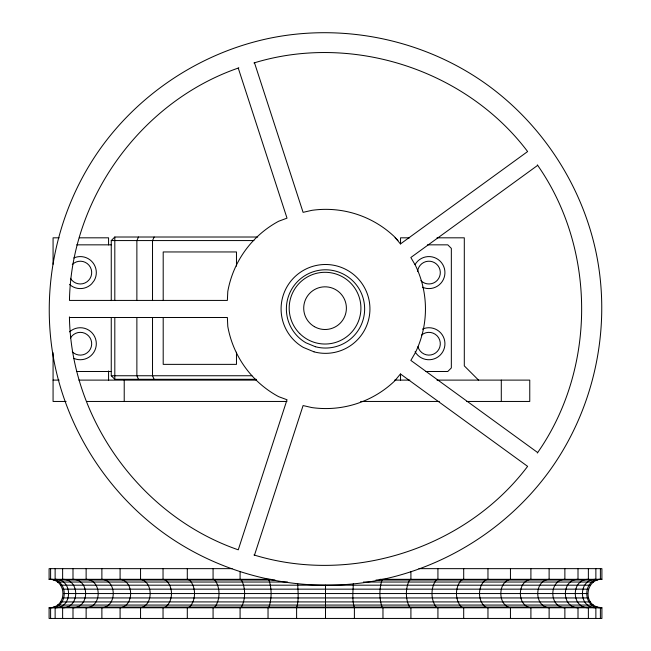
<?xml version="1.0" encoding="UTF-8"?>
<svg xmlns="http://www.w3.org/2000/svg" width="651" height="651" viewBox="0 0 651 651"><rect width="100%" height="100%" fill="white"/><g stroke="black" fill="none" stroke-linecap="round" stroke-linejoin="round"><path stroke-width="0.98" d="M353.355 583.613C353.013 591.572 351.988 600.124 354.388 607.782L354.388 618.45M53.496 607.082L597.504 607.082L601.906 607.782L601.906 618.45L49.094 618.45L49.094 607.782C67.533 607.871 67.533 579.219 49.094 579.317L49.094 568.648L232.081 568.648M597.504 607.082C582.507 602.867 586.339 578.698 601.906 579.317L601.906 568.648L418.918 568.648M254.5 555.1L303.089 405.565L311.853 407.575A99.603 99.603 0 0 0 394.726 380.908L400.446 373.959L527.619 466.36C465.88 548.223 351.931 585.078 253.923 554.945M138.484 237.013L136.873 240.569L136.873 300.542M154.132 237.013L152.521 240.569L152.521 300.542M537.335 453.039C596.414 368.979 596.414 248.934 537.335 164.866M111.256 300.599L111.256 240.569L114.812 237.013L257.706 237.013M382.967 579.317C307.288 595.421 225.62 578.055 163.035 532.575C108.375 492.701 69.332 432.573 55.132 366.423C39.036 290.745 56.393 209.077 101.882 146.491C141.755 91.832 201.883 52.78 268.033 38.588C343.712 22.492 425.38 39.849 487.965 85.338C542.625 125.212 581.668 185.34 595.868 251.489C611.964 327.168 594.607 408.836 549.118 471.422C509.245 526.081 449.117 565.125 382.967 579.317L382.056 580.017C379.183 588.585 379.183 598.513 382.056 607.082L382.967 607.782L382.967 618.45M537.653 165.37L410.846 257.503L415.379 265.307A99.603 99.603 0 0 1 415.379 352.606L410.846 360.41L537.653 452.543M238.819 67.875C141.812 101.1 71.293 197.896 69.462 300.42L227.37 300.42L227.793 291.469A99.603 99.603 0 0 1 278.612 221.267L287.018 218.15L238.258 68.086M253.923 62.968C351.931 32.827 465.88 69.681 527.619 151.553L400.446 243.946L394.726 237.005A99.603 99.603 0 0 0 311.853 210.338L303.089 212.348L254.5 62.813M59.127 237.818L53.073 237.818L53.073 264.241M79.308 237.818L108.571 237.818L108.571 244.931M409.642 237.818L400.536 237.818L400.536 243.913M436.976 237.818L464.301 237.818L464.301 365.878L478.534 380.111M111.256 240.569L253.939 240.569M76.704 244.841L111.256 244.841M427.455 244.841L447.782 244.841L451.338 248.397L451.338 367.929L447.782 371.485L425.42 371.485M69.462 317.493L227.37 317.493L227.793 326.444A99.603 99.603 0 0 0 278.612 396.646L287.018 399.763L238.258 549.818C141.316 516.406 71.057 419.415 69.429 316.899M76.704 371.485L111.256 371.485M111.256 317.745L111.256 375.749L251.913 375.749M111.256 375.749L114.812 379.305L256.144 379.305M53.073 380.111L59.127 380.111M78.909 380.111L256.559 380.111M394.579 380.111L409.821 380.111M437 380.111L529.759 380.111L529.759 401.455L466.743 401.455M66.093 401.455L53.073 401.455L53.073 352.663M86.713 401.455L286.953 401.455M360.638 401.455L439.295 401.455M49.094 579.317L270.987 579.317M380.013 579.317L601.906 579.317M53.496 580.017L274.974 580.017M376.026 580.017L597.504 580.017M57.459 582.035L287.587 582.035M363.413 582.035L593.541 582.035M60.608 585.184L590.392 585.184M62.626 589.155L588.374 589.155M63.326 593.549L587.674 593.549M62.626 597.943L588.374 597.943M60.608 601.915L590.392 601.915M57.459 605.064L593.541 605.064M49.094 607.782L601.906 607.782M268.033 579.317L268.944 580.017C271.817 588.585 271.817 598.513 268.944 607.082L268.033 607.782L268.033 618.45M395.133 237.729L397.981 240.569M154.132 379.305L152.521 375.749L152.521 317.818M138.484 379.305L136.873 375.749L136.873 317.818M297.645 583.613C297.987 591.572 299.012 600.124 296.612 607.782L296.612 618.45M600.393 568.648L600.393 579.317C582.238 578.755 582.238 608.343 600.393 607.782L600.393 618.45M595.868 568.648L595.868 579.317C577.974 578.885 577.974 608.213 595.868 607.782L595.868 618.45M588.374 568.648L588.374 579.317C570.919 579.105 570.919 607.993 588.374 607.782L588.374 618.45M578.007 568.648L578.007 579.317C561.162 579.414 561.162 607.684 578.007 607.782L578.007 618.45M564.873 568.648L564.873 579.317C548.801 579.829 548.801 607.269 564.873 607.782L564.873 618.45M549.118 568.648L549.118 579.317C533.975 580.342 533.975 606.748 549.118 607.782L549.118 618.45M530.907 568.648L530.907 579.317C516.861 580.977 516.861 606.122 530.907 607.782L530.907 618.45M510.449 568.648L510.449 579.317C497.641 581.725 497.641 605.373 510.449 607.782L510.449 618.45M501.294 380.111L501.294 401.455M487.965 568.648L487.965 579.317L485.386 580.017C477.565 586.323 477.565 600.767 485.386 607.082L487.965 607.782L487.965 618.45M463.699 568.648L463.699 579.317L461.502 580.017C454.789 586.917 454.789 600.181 461.502 607.082L463.699 607.782L463.699 618.45M437.928 568.648L437.928 579.317L436.137 580.017C430.612 587.528 430.612 599.571 436.137 607.082L437.928 607.782L437.928 618.45M410.911 571.562L410.911 579.317L409.552 580.017C405.321 588.097 405.321 599.001 409.552 607.082L410.911 607.782L410.911 618.45M400.536 374.008L400.536 380.111M325.5 585.184L325.5 618.45M240.089 571.562L240.089 579.317L241.448 580.017C245.679 588.097 245.679 599.001 241.448 607.082L240.089 607.782L240.089 618.45M236.476 266.137L236.476 251.953L163.198 251.953L163.198 300.567M236.476 352.215L236.476 364.365L163.198 364.365L163.198 317.786M213.072 568.648L213.072 579.317L214.863 580.017C220.388 587.528 220.388 599.571 214.863 607.082L213.072 607.782L213.072 618.45M187.301 568.648L187.301 579.317L189.498 580.017C196.211 586.917 196.211 600.181 189.498 607.082L187.301 607.782L187.301 618.45M163.035 568.648L163.035 579.317L165.614 580.017C173.435 586.323 173.435 600.767 165.614 607.082L163.035 607.782L163.035 618.45M140.551 568.648L140.551 579.317C153.359 581.725 153.359 605.373 140.551 607.782L140.551 618.45M124.219 380.111L124.219 401.455M120.093 568.648L120.093 579.317C134.139 580.977 134.139 606.122 120.093 607.782L120.093 618.45M114.812 237.013L114.812 300.542M114.812 317.818L114.812 379.305M108.571 370.964L108.571 380.111M101.882 568.648L101.882 579.317C117.025 580.342 117.025 606.748 101.882 607.782L101.882 618.45M86.127 568.648L86.127 579.317C102.199 579.829 102.199 607.269 86.127 607.782L86.127 618.45M72.993 568.648L72.993 579.317C89.838 579.414 89.838 607.684 72.993 607.782L72.993 618.45M62.626 568.648L62.626 579.317C80.081 579.105 80.081 607.993 62.626 607.782L62.626 618.45M55.132 568.648L55.132 579.317C73.026 578.885 73.026 608.213 55.132 607.782L55.132 618.45M50.607 568.648L50.607 579.317C68.762 578.755 68.762 608.343 50.607 607.782L50.607 618.45M72.261 264.542A11.384 11.384 0 0 1 89.032 265.274A11.384 11.384 0 0 1 86.835 281.916A11.384 11.384 0 0 1 70.446 278.278M70.446 338.04A11.384 11.384 0 0 1 86.835 334.411A11.384 11.384 0 0 1 89.032 351.052A11.384 11.384 0 0 1 72.261 351.784M421.604 335.013A11.384 11.384 0 0 1 438.611 337.755A11.384 11.384 0 0 1 433.436 354.185A11.384 11.384 0 0 1 417.934 346.682M417.584 271.597A11.384 11.384 0 0 1 432.508 261.783A11.384 11.384 0 0 1 438.619 278.563A11.384 11.384 0 0 1 420.88 280.638M422.418 329.113A16.006 16.006 0 0 1 443.315 336.713A16.006 16.006 0 0 1 436.447 357.871A16.006 16.006 0 0 1 415.061 351.735M415.061 264.583A16.006 16.006 0 0 1 436.447 258.455A16.006 16.006 0 0 1 443.315 279.605A16.006 16.006 0 0 1 422.418 287.213M69.592 331.839A16.006 16.006 0 0 1 90.595 331.473A16.006 16.006 0 0 1 93.882 352.215A16.006 16.006 0 0 1 73.799 358.359M73.799 257.967A16.006 16.006 0 0 1 94.175 280.589L91.628 283.909A16.006 16.006 0 0 1 69.592 284.479M315.385 346.714L305.946 342.808A39.133 39.133 0 0 1 303.065 276.862A39.133 39.133 0 0 1 364.047 302.121A39.133 39.133 0 0 1 315.385 346.714M314.01 351.833L303.301 347.398A44.431 44.431 0 0 1 300.03 272.525A44.431 44.431 0 0 1 369.263 301.201A44.431 44.431 0 0 1 314.01 351.833M299.696 333.524A35.862 35.862 0 0 0 359.694 317.444A35.862 35.862 0 0 0 315.768 273.518A35.862 35.862 0 0 0 299.696 333.524M314.384 326.647A21.345 21.345 0 0 0 346.397 308.159A21.345 21.345 0 0 0 314.384 289.679A21.345 21.345 0 0 0 314.384 326.647"/></g></svg>
